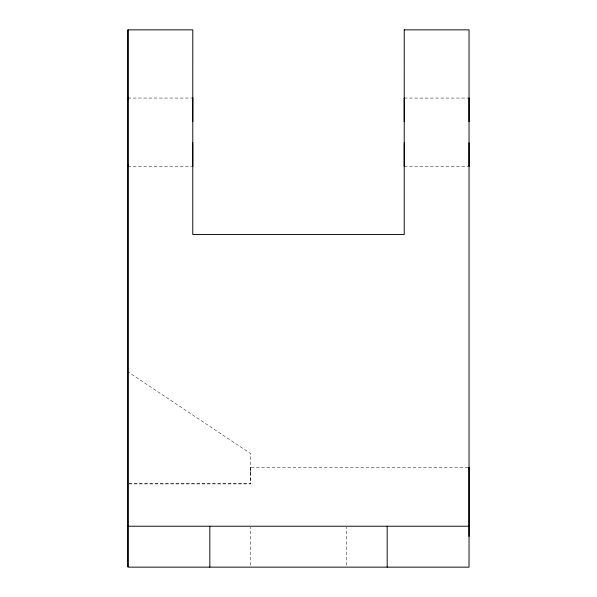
<?xml version="1.0" encoding="UTF-8"?>
<svg xmlns="http://www.w3.org/2000/svg" width="597" height="597" viewBox="0 0 597 597"><rect width="100%" height="100%" fill="white"/><g stroke="black" fill="none" stroke-linecap="round" stroke-linejoin="round"><path stroke-width="0.45" stroke-dasharray="2.98 2.24" d="M250.755 565.284L250.762 527.151M128.907 483.921L250.755 483.921L250.755 453.698L127.974 371.849M250.747 472.152L250.747 467.339L468.085 467.347M346.253 565.284L346.253 527.151M127.982 98.057L191.853 98.057M404.229 98.065L468.1 98.065M127.982 166.264L191.853 166.264M404.229 166.272L468.1 166.272M128.9 483.645L250.747 483.645M250.747 467.339L250.755 483.921"/><path stroke-width="0.9" d="M127.982 165.847L127.982 166.264L127.982 164.6M127.982 98.475L127.982 98.057L127.982 99.729M404.236 29.857L404.214 234.479L192.771 234.479L192.794 29.85L127.974 29.85L127.982 567.15L469.026 567.15L469.033 29.857L404.221 29.857M192.779 165.847L192.779 166.264L192.779 142.705M192.779 98.483L192.779 98.057L192.779 121.624M209.838 567.143L209.838 526.218M387.177 567.15L387.177 526.226M404.229 165.854L404.229 166.272L404.221 142.705M404.229 98.483L404.229 98.065L404.229 121.631M469.026 165.854L469.026 166.272L469.018 142.705M469.026 98.483L469.026 98.065L469.026 121.631M469.018 469.481L469.018 467.347L469.018 536.36M127.967 566.71L127.974 29.85M127.982 526.218L469.026 526.226"/></g></svg>
